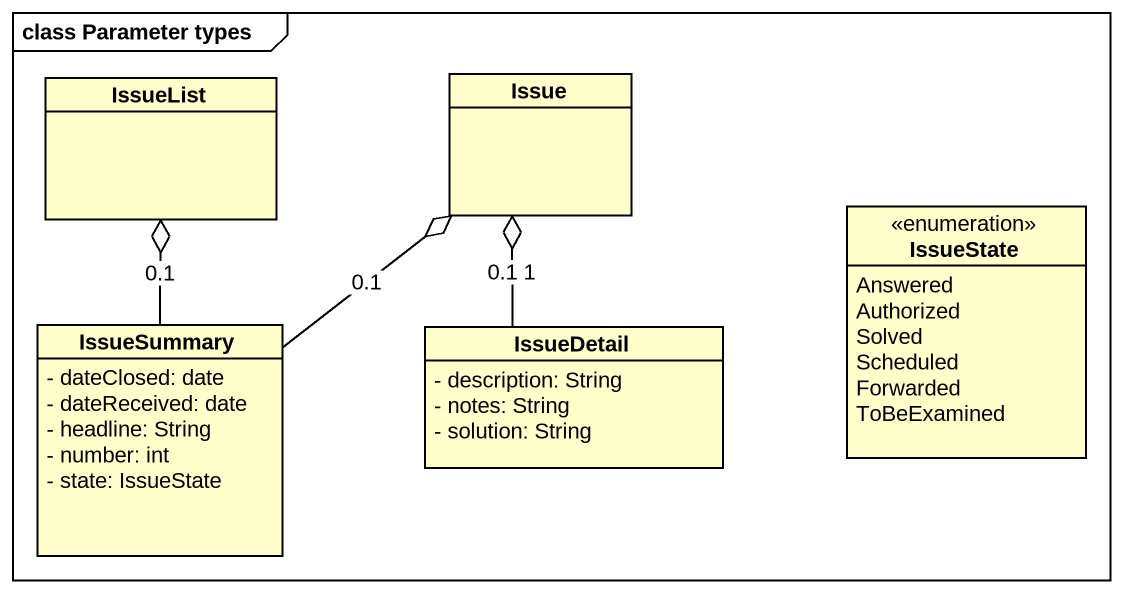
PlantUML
@startuml
mainframe class Parameter types
hide circle
hide empty members
skinparam classAttributeIconSize 0
class IssueList
class Issue
enum IssueState {
  Answered
  Authorized
  Solved
  Scheduled
  Forwarded
  ToBeExamined
}
class IssueSummary {
  - dateClosed: date
  - dateReceived: date
  - headline: String
  - number: int
  - state: IssueState
}
class IssueDetail {
  - description: String
  - notes: String
  - solution: String
}
IssueSummary -up-o IssueList : 0.1
IssueSummary -up-o Issue : 0.1
IssueDetail -up-o Issue : 0.1 1
@enduml
